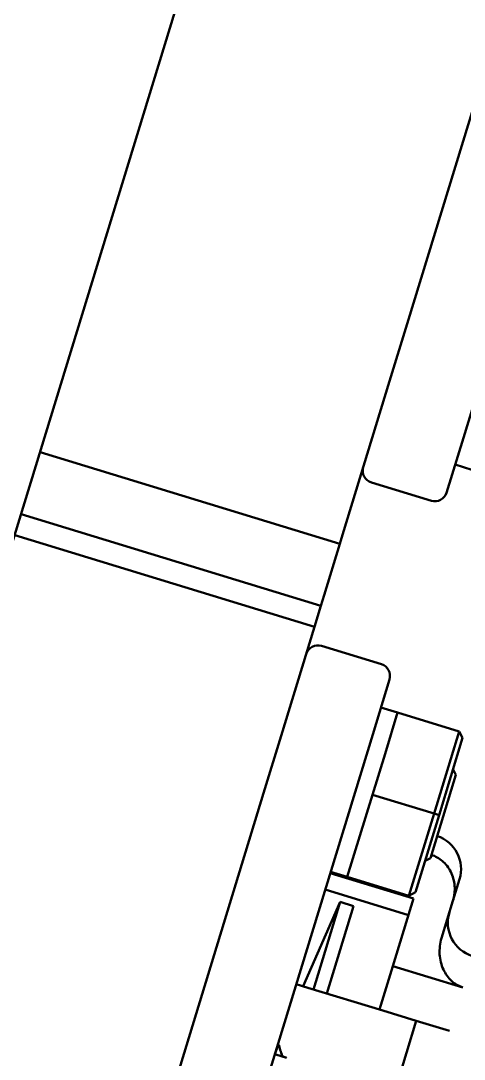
# Model space of a CAD drawing. Header units: inches. Extents: x 11 to 1621, y 11 to 1332.
# Drawn here: x 1194.728 to 1195.731, y 372.862 to 375.21 of the extents above; entities that cross this region are included whole.
import ezdxf

# ---------------------------------------------------------------- set-up
doc = ezdxf.new("R2010")
doc.units = ezdxf.units.IN
doc.header["$LTSCALE"] = 48
doc.header["$MEASUREMENT"] = 0
doc.layers.add('Visible (ANSI)', color=7, linetype='Continuous', lineweight=50)

msp = doc.modelspace()

# ---------------------------------------------------------------- linework, layer by layer
at = {"layer": 'Visible (ANSI)'}
for p, q in [((1195.508965, 376.645247), (1194.703216, 374.009761)), ((1196.212298, 375.848619), (1195.728849, 374.267328)), ((1195.601789, 374.525021), (1195.965786, 375.715602)), ((1195.601789, 374.525021), (1195.562052, 374.395049)), ((1195.455841, 374.047648), (1195.562052, 374.395049)), ((1195.690863, 374.143084), (1195.728849, 374.267328)), ((1194.772018, 374.234801), (1195.449714, 374.027608)), ((1195.710286, 374.206611), (1195.747936, 374.1951)), ((1195.520912, 374.166225), (1195.656451, 374.124786)), ((1195.406933, 373.887678), (1194.729237, 374.09487)), ((1195.392423, 373.840218), (1194.714727, 374.047411)), ((1195.449714, 374.027608), (1195.414143, 373.91126)), ((1195.455841, 374.047648), (1195.449714, 374.027608)), ((1195.414143, 373.91126), (1195.406933, 373.887678)), ((1195.392423, 373.840218), (1195.406933, 373.887678)), ((1195.317043, 373.593659), (1195.392423, 373.840218)), ((1195.407967, 373.796799), (1195.543506, 373.755361)), ((1195.523819, 373.596704), (1195.561804, 373.720949)), ((1195.580018, 373.645868), (1195.542368, 373.657378)), ((1195.580031, 373.64591), (1195.551629, 373.553009)), ((1195.719336, 373.603321), (1195.580031, 373.64591)), ((1195.523819, 373.596704), (1195.040369, 372.015413)), ((1195.317043, 373.593659), (1195.277306, 373.463687)), ((1195.66253, 373.417519), (1195.719336, 373.603321)), ((1195.727177, 373.588573), (1195.673825, 373.414066)), ((1195.719336, 373.603321), (1195.727177, 373.588573)), ((1195.551629, 373.553009), (1195.523226, 373.460109)), ((1195.712014, 373.505313), (1195.70548, 373.517603)), ((1195.654461, 373.317064), (1195.712014, 373.505313)), ((1194.913309, 372.273106), (1195.277306, 373.463687)), ((1195.523226, 373.460109), (1195.494823, 373.367208)), ((1195.66253, 373.417519), (1195.523226, 373.460109)), ((1195.605725, 373.231717), (1195.66253, 373.417519)), ((1195.673825, 373.414066), (1195.66253, 373.417519)), ((1195.673825, 373.414066), (1195.620473, 373.239559)), ((1195.494823, 373.367208), (1195.466421, 373.274307)), ((1195.654461, 373.317064), (1195.642171, 373.310529)), ((1195.427863, 373.282847), (1195.616112, 373.225294)), ((1195.428771, 373.285817), (1195.466421, 373.274307)), ((1195.605725, 373.231717), (1195.466421, 373.274307)), ((1195.705118, 373.220173), (1195.720078, 373.269104)), ((1195.416486, 373.245634), (1195.604735, 373.188081)), ((1195.620473, 373.239559), (1195.605725, 373.231717)), ((1195.367001, 373.027114), (1195.450172, 373.217823)), ((1195.389741, 373.020161), (1195.450172, 373.217823)), ((1195.419861, 373.010953), (1195.480292, 373.208614)), ((1195.450172, 373.217823), (1195.480292, 373.208614)), ((1195.569529, 373.072928), (1195.616112, 373.225294)), ((1195.705118, 373.220173), (1195.679397, 373.136044)), ((1195.539407, 372.974404), (1195.569529, 373.072928)), ((1195.727658, 373.024583), (1195.569529, 373.072928)), ((1195.351158, 373.031957), (1195.377513, 373.0239)), ((1195.546937, 372.972102), (1195.377513, 373.0239)), ((1195.546937, 372.972102), (1195.622237, 372.94908)), ((1195.484108, 372.497283), (1195.622237, 372.94908)), ((1195.622237, 372.94908), (1195.697536, 372.926059)), ((1195.302702, 372.873464), (1195.318874, 372.86852)), ((1195.329058, 372.865411), (1195.318872, 372.868525)), ((1195.318874, 372.86852), (1195.318872, 372.868525))]:
    msp.add_line(p, q, dxfattribs=at)
for centre, radius, start, end in [((1195.528969, 374.19258), 0.027559, 163, 253), ((1195.664509, 374.151141), 0.027559, 253, 343), ((1195.39991, 373.770445), 0.027559, 73, 163), ((1195.535449, 373.729006), 0.027559, 343, 73), ((1195.644778, 373.292125), 0.07874, 343, 71.567456), ((1195.772356, 373.170783), 0.07874, 163, 253)]:
    msp.add_arc(centre, radius, start, end, dxfattribs=at)
msp.add_ellipse((1195.299032, 372.80088), major_axis=(-0.026061, -0.078487), ratio=0.05744872, start_param=3.66516804, end_param=3.69284502, dxfattribs=at)
for points, knots in [([(1195.705118, 373.220173), (1195.708312, 373.230619), (1195.709802, 373.243642), (1195.708108, 373.26484), (1195.704854, 373.276815), (1195.695781, 373.294832), (1195.688547, 373.30415), (1195.674321, 373.316225), (1195.665212, 373.321372), (1195.65667, 373.32429)], [-0.309168239, -0.309168239, -0.309168239, -0.309168239, -0.225931358, -0.225931358, -0.147130894, -0.147130894, -0.072218735, -0.072218735, -0.004943741, -0.004943741, -0.004943741, -0.004943741]), ([(1195.727658, 373.024583), (1195.71888, 373.027266), (1195.709346, 373.032783), (1195.694954, 373.045719), (1195.687897, 373.055679), (1195.678937, 373.07507), (1195.675792, 373.088123), (1195.674348, 373.110949), (1195.675982, 373.124872), (1195.679397, 373.136044)], [0.635947237, 0.635947237, 0.635947237, 0.635947237, 0.705892069, 0.705892069, 0.783405476, 0.783405476, 0.868663282, 0.868663282, 0.957682418, 0.957682418, 0.957682418, 0.957682418]), ([(1195.311598, 372.894686), (1195.310804, 372.894614), (1195.310204, 372.894631), (1195.309445, 372.894832), (1195.30929, 372.895014), (1195.309369, 372.895271)], [-0.0292735664, -0.0292735664, -0.0292735664, -0.0292735664, -0.0146352018, -0.0146352018, -0.000001, -0.000001, -0.000001, -0.000001]), ([(1195.319348, 372.869601), (1195.317689, 372.874093), (1195.316135, 372.878657), (1195.313347, 372.887605), (1195.312256, 372.891621), (1195.311598, 372.894686)], [-0.0645363903, -0.0645363903, -0.0645363903, -0.0645363903, -0.0338155102, -0.0338155102, 0, 0, 0, 0]), ([(1195.329058, 372.865411), (1195.328327, 372.865634), (1195.3276, 372.865876), (1195.324193, 372.867099), (1195.321663, 372.868285), (1195.319348, 372.869601)], [-0.222890169, -0.222890169, -0.222890169, -0.222890169, -0.2170251215, -0.2170251215, -0.195203458, -0.195203458, -0.195203458, -0.195203458])]:
    msp.add_open_spline(points, degree=3, knots=knots, dxfattribs=at)
msp.add_rational_spline([(1195.302756, 372.873643), (1195.303021, 372.87433), (1195.30328, 372.875002), (1195.308594, 372.888767), (1195.311598, 372.894686)], [0.995814381342, 0.997846252692, 1, 0.957656279762, 0.96242185096], degree=2, knots=[0.9637804655, 0.9637804655, 0.9637804655, 0.9642857143, 0.9642857143, 0.9742191512, 0.9742191512, 0.9742191512], dxfattribs=at)

doc.saveas('drawing.dxf')
